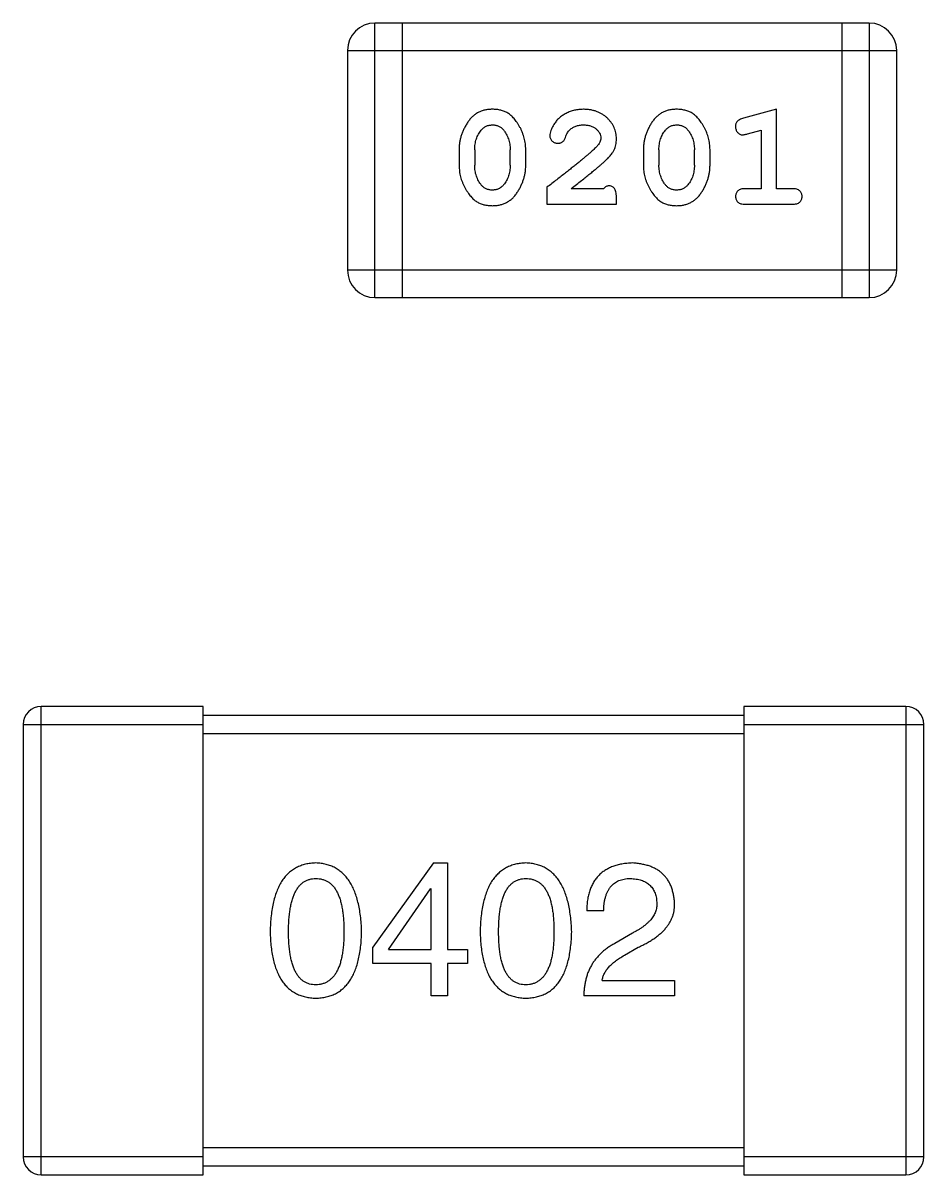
# Model space of a CAD drawing. Header units: millimetres. Extents: x 563 to 681, y 173 to 284.
# Drawn here: x 633.491 to 634.491, y 182.195 to 183.474 of the extents above; entities that cross this region are included whole.
import ezdxf

# ---------------------------------------------------------------- set-up
doc = ezdxf.new("R2010")
doc.units = ezdxf.units.MM
doc.header["$LTSCALE"] = 30.734
doc.layers.get('0').update_dxf_attribs({"linetype": 'CONTINUOUS'})

msp = doc.modelspace()

# ---------------------------------------------------------------- linework, layer by layer
at = {"linetype": 'Continuous'}
for p, q in [((633.8812, 183.1694), (633.8812, 183.4742)), ((634.4298, 183.4742), (633.8812, 183.4742)), ((633.9117, 183.1694), (633.9117, 183.4742)), ((634.3994, 183.4742), (634.3994, 183.1694)), ((634.4298, 183.4742), (634.4298, 183.1694)), ((633.8507, 183.4437), (633.8507, 183.1999)), ((633.8507, 183.4437), (634.4603, 183.4437)), ((634.4603, 183.1999), (634.4603, 183.4437)), ((634.327, 183.3784), (634.2904, 183.3685)), ((634.327, 183.2903), (634.327, 183.3784)), ((634.2947, 183.3511), (634.3097, 183.3553)), ((634.3097, 183.3553), (634.3097, 183.2903)), ((633.9746, 183.3338), (633.9746, 183.3161)), ((633.9919, 183.3335), (633.9919, 183.3163)), ((634.0312, 183.3163), (634.0312, 183.3335)), ((634.0485, 183.3161), (634.0485, 183.3338)), ((634.1791, 183.3338), (634.1791, 183.3161)), ((634.1964, 183.3335), (634.1964, 183.3163)), ((634.2357, 183.3163), (634.2357, 183.3335)), ((634.2531, 183.3161), (634.2531, 183.3338)), ((634.0721, 183.2919), (634.0721, 183.273)), ((634.1351, 183.2903), (634.0989, 183.2903)), ((634.3097, 183.2903), (634.2924, 183.2903)), ((634.3443, 183.2903), (634.327, 183.2903)), ((634.1492, 183.273), (634.1492, 183.2809)), ((634.0721, 183.273), (634.1492, 183.273)), ((634.2924, 183.273), (634.3443, 183.273)), ((634.4603, 183.1999), (633.8507, 183.1999)), ((633.8812, 183.1694), (634.4298, 183.1694)), ((633.5106, 182.1955), (633.5106, 182.7155)), ((633.6906, 182.7155), (633.5106, 182.7155)), ((633.6906, 182.1955), (633.6906, 182.7155)), ((634.2906, 182.7155), (634.2906, 182.1955)), ((634.4706, 182.7155), (634.2906, 182.7155)), ((634.4706, 182.7155), (634.4706, 182.1955)), ((634.2906, 182.7055), (633.6906, 182.7055)), ((633.4906, 182.6955), (633.4906, 182.2155)), ((633.4906, 182.6955), (633.6906, 182.6955)), ((634.2906, 182.6955), (634.4906, 182.6955)), ((634.4906, 182.2155), (634.4906, 182.6955)), ((633.6906, 182.6855), (634.2906, 182.6855)), ((633.9461, 182.5418), (633.8789, 182.4483)), ((633.9461, 182.5418), (633.9617, 182.5418)), ((633.9617, 182.5418), (633.9617, 182.4459)), ((633.8961, 182.4459), (633.9428, 182.5131)), ((633.9437, 182.5131), (633.9428, 182.5131)), ((633.9437, 182.4459), (633.9437, 182.5131)), ((634.135, 182.4885), (634.1162, 182.4885)), ((634.167, 182.4639), (634.1473, 182.4524)), ((633.8789, 182.4303), (633.8789, 182.4483)), ((633.8961, 182.4459), (633.9437, 182.4459)), ((633.9617, 182.4459), (633.9838, 182.4459)), ((633.9838, 182.4459), (633.9838, 182.4303)), ((634.158, 182.4393), (634.1735, 182.4483)), ((633.9437, 182.4303), (633.8789, 182.4303)), ((633.9437, 182.3942), (633.9437, 182.4303)), ((633.9617, 182.4303), (633.9617, 182.3942)), ((633.9838, 182.4303), (633.9617, 182.4303)), ((634.1334, 182.4114), (634.2137, 182.4114)), ((634.2137, 182.4114), (634.2137, 182.3942)), ((633.9617, 182.3942), (633.9437, 182.3942)), ((634.2137, 182.3942), (634.1129, 182.3942)), ((633.6906, 182.2155), (633.4906, 182.2155)), ((634.2906, 182.2255), (633.6906, 182.2255)), ((634.4906, 182.2155), (634.2906, 182.2155)), ((633.6906, 182.2055), (634.2906, 182.2055)), ((633.5106, 182.1955), (633.6906, 182.1955)), ((634.2906, 182.1955), (634.4706, 182.1955))]:
    msp.add_line(p, q, dxfattribs=at)
for centre, radius, start, end in [((633.8812, 183.4437), 0.0305, 90, 180), ((634.4298, 183.4437), 0.0305, 0, 90), ((633.8812, 183.1999), 0.0305, 180, 270), ((634.4298, 183.1999), 0.0305, 270, 0), ((633.5106, 182.6955), 0.02, 90, 180), ((634.4706, 182.6955), 0.02, 0, 90), ((633.5106, 182.2155), 0.02, 180, 270), ((634.4706, 182.2155), 0.02, 270, 0)]:
    msp.add_arc(centre, radius, start, end, dxfattribs=at)
for points, knots in [([(634.0114, 183.3784), (634.01, 183.3784), (634.0072, 183.3783), (634.0031, 183.3776), (633.9992, 183.3765), (633.9957, 183.3749), (633.9924, 183.3728), (633.9893, 183.3703), (633.9865, 183.3673), (633.9841, 183.364), (633.9819, 183.3604), (633.9799, 183.3567), (633.9783, 183.353), (633.9769, 183.3492), (633.9759, 183.3454), (633.9751, 183.3416), (633.9747, 183.3377), (633.9746, 183.3351), (633.9746, 183.3338)], [0, 0, 0, 0, 0.06692, 0.130834, 0.19258, 0.252759, 0.312631, 0.373411, 0.436359, 0.501894, 0.568244, 0.632472, 0.69556, 0.757163, 0.818592, 0.878885, 0.939235, 1, 1, 1, 1]), ([(634.0485, 183.3338), (634.0485, 183.3349), (634.0485, 183.337), (634.0482, 183.3402), (634.0477, 183.3433), (634.047, 183.3464), (634.0461, 183.3495), (634.0449, 183.3525), (634.0437, 183.3555), (634.0422, 183.3584), (634.0406, 183.3611), (634.0389, 183.3636), (634.0373, 183.366), (634.0356, 183.3681), (634.0339, 183.3699), (634.0322, 183.3716), (634.0304, 183.373), (634.0281, 183.3746), (634.0249, 183.3762), (634.0207, 183.3775), (634.0162, 183.3783), (634.013, 183.3784), (634.0114, 183.3784)], [0, 0, 0, 0, 0.049855, 0.099516, 0.148482, 0.19758, 0.246804, 0.296268, 0.346517, 0.397047, 0.446826, 0.49336, 0.537801, 0.579207, 0.617974, 0.654833, 0.689171, 0.722088, 0.786392, 0.853518, 0.924186, 1, 1, 1, 1]), ([(634.1125, 183.3784), (634.1108, 183.3784), (634.1075, 183.3782), (634.1026, 183.3774), (634.0978, 183.376), (634.0933, 183.374), (634.0892, 183.3715), (634.0855, 183.3687), (634.0824, 183.3654), (634.0799, 183.3618), (634.0779, 183.3583), (634.0764, 183.355), (634.0755, 183.3519), (634.0754, 183.35), (634.0753, 183.3491)], [0, 0, 0, 0, 0.098286, 0.193983, 0.289056, 0.384352, 0.477435, 0.566197, 0.652355, 0.737986, 0.818188, 0.887401, 0.94802, 1, 1, 1, 1]), ([(634.1492, 183.3456), (634.1492, 183.3468), (634.1491, 183.349), (634.1487, 183.3522), (634.1478, 183.3553), (634.1467, 183.3583), (634.1452, 183.3611), (634.1434, 183.3638), (634.1413, 183.3664), (634.139, 183.3689), (634.1363, 183.3711), (634.1335, 183.3731), (634.1304, 183.3747), (634.1272, 183.3761), (634.1238, 183.3771), (634.1202, 183.3779), (634.1164, 183.3783), (634.1139, 183.3784), (634.1125, 183.3784)], [0, 0, 0, 0, 0.060981, 0.120256, 0.178148, 0.236115, 0.293993, 0.352864, 0.413358, 0.476056, 0.539296, 0.602396, 0.665116, 0.728325, 0.792919, 0.859317, 0.928302, 1, 1, 1, 1]), ([(634.2159, 183.3784), (634.2145, 183.3784), (634.2117, 183.3783), (634.2076, 183.3776), (634.2037, 183.3765), (634.2002, 183.3749), (634.1969, 183.3728), (634.1938, 183.3703), (634.191, 183.3673), (634.1886, 183.364), (634.1864, 183.3604), (634.1844, 183.3567), (634.1828, 183.353), (634.1815, 183.3492), (634.1804, 183.3454), (634.1797, 183.3416), (634.1792, 183.3377), (634.1791, 183.3351), (634.1791, 183.3338)], [0, 0, 0, 0, 0.06692, 0.130834, 0.19258, 0.252759, 0.312631, 0.373411, 0.436359, 0.501894, 0.568244, 0.632472, 0.69556, 0.757163, 0.818592, 0.878885, 0.939235, 1, 1, 1, 1]), ([(634.2531, 183.3338), (634.253, 183.3349), (634.253, 183.337), (634.2527, 183.3402), (634.2522, 183.3433), (634.2515, 183.3464), (634.2506, 183.3495), (634.2495, 183.3525), (634.2482, 183.3555), (634.2467, 183.3584), (634.2451, 183.3611), (634.2434, 183.3636), (634.2418, 183.366), (634.2401, 183.3681), (634.2384, 183.3699), (634.2367, 183.3716), (634.235, 183.373), (634.2326, 183.3746), (634.2294, 183.3762), (634.2252, 183.3775), (634.2207, 183.3783), (634.2175, 183.3784), (634.2159, 183.3784)], [0, 0, 0, 0, 0.049855, 0.099516, 0.148482, 0.19758, 0.246804, 0.296268, 0.346517, 0.397047, 0.446826, 0.49336, 0.537801, 0.579207, 0.617974, 0.654833, 0.689171, 0.722088, 0.786392, 0.853518, 0.924186, 1, 1, 1, 1]), ([(634.2904, 183.3685), (634.2896, 183.3683), (634.288, 183.3678), (634.2859, 183.367), (634.2843, 183.366), (634.2831, 183.365), (634.2823, 183.3638), (634.2818, 183.3625), (634.2814, 183.361), (634.2814, 183.3599), (634.2814, 183.3594)], [0, 0, 0, 0, 0.187321, 0.344927, 0.475328, 0.579604, 0.674244, 0.773631, 0.882025, 1, 1, 1, 1]), ([(633.9919, 183.3335), (633.9919, 183.3346), (633.992, 183.3367), (633.9923, 183.3397), (633.9929, 183.3427), (633.9937, 183.3455), (633.9947, 183.3481), (633.996, 183.3507), (633.9974, 183.3531), (633.9986, 183.3546), (633.9992, 183.3553)], [0, 0, 0, 0, 0.135446, 0.266257, 0.393419, 0.517936, 0.639137, 0.758785, 0.879345, 1, 1, 1, 1]), ([(633.9992, 183.3553), (633.9996, 183.3558), (634.0004, 183.3567), (634.0017, 183.3578), (634.0031, 183.3589), (634.0046, 183.3597), (634.0062, 183.3603), (634.0079, 183.3608), (634.0097, 183.361), (634.0109, 183.3611), (634.0115, 183.3611)], [0, 0, 0, 0, 0.13042, 0.256046, 0.378133, 0.498725, 0.620452, 0.742761, 0.869406, 1, 1, 1, 1]), ([(634.0115, 183.3611), (634.0122, 183.3611), (634.0134, 183.3611), (634.0152, 183.3608), (634.0169, 183.3604), (634.0185, 183.3598), (634.0199, 183.3591), (634.0213, 183.3582), (634.0226, 183.3571), (634.0233, 183.3562), (634.0237, 183.3558)], [0, 0, 0, 0, 0.138115, 0.270177, 0.397547, 0.520057, 0.63869, 0.757499, 0.878226, 1, 1, 1, 1]), ([(634.0237, 183.3558), (634.0243, 183.355), (634.0255, 183.3534), (634.027, 183.3509), (634.0283, 183.3482), (634.0294, 183.3455), (634.0302, 183.3426), (634.0308, 183.3397), (634.0312, 183.3366), (634.0312, 183.3346), (634.0312, 183.3335)], [0, 0, 0, 0, 0.125331, 0.248948, 0.371201, 0.494032, 0.616811, 0.742104, 0.868849, 1, 1, 1, 1]), ([(634.0926, 183.3472), (634.0929, 183.3481), (634.0935, 183.3498), (634.0947, 183.3521), (634.096, 183.3541), (634.097, 183.3552), (634.0976, 183.3557)], [0, 0, 0, 0, 0.285518, 0.544185, 0.781367, 1, 1, 1, 1]), ([(634.0976, 183.3557), (634.0981, 183.3562), (634.0991, 183.357), (634.1007, 183.3581), (634.1024, 183.359), (634.1042, 183.3598), (634.1061, 183.3604), (634.1082, 183.3608), (634.1103, 183.3611), (634.1117, 183.3611), (634.1124, 183.3611)], [0, 0, 0, 0, 0.121873, 0.243139, 0.363336, 0.485133, 0.607572, 0.734701, 0.864814, 1, 1, 1, 1]), ([(634.1124, 183.3611), (634.1138, 183.3611), (634.1165, 183.361), (634.1203, 183.3601), (634.1237, 183.3588), (634.1266, 183.3568), (634.1289, 183.3546), (634.1307, 183.3521), (634.1317, 183.3494), (634.1318, 183.3475), (634.1319, 183.3466)], [0, 0, 0, 0, 0.156344, 0.299348, 0.4327, 0.561, 0.682299, 0.791883, 0.89611, 1, 1, 1, 1]), ([(634.1964, 183.3335), (634.1964, 183.3346), (634.1965, 183.3367), (634.1968, 183.3397), (634.1974, 183.3427), (634.1982, 183.3455), (634.1992, 183.3481), (634.2005, 183.3507), (634.2019, 183.3531), (634.2031, 183.3546), (634.2037, 183.3553)], [0, 0, 0, 0, 0.135446, 0.266257, 0.393419, 0.517936, 0.639137, 0.758785, 0.879345, 1, 1, 1, 1]), ([(634.2037, 183.3553), (634.2041, 183.3558), (634.2049, 183.3567), (634.2062, 183.3578), (634.2076, 183.3589), (634.2091, 183.3597), (634.2107, 183.3603), (634.2124, 183.3608), (634.2142, 183.361), (634.2154, 183.3611), (634.216, 183.3611)], [0, 0, 0, 0, 0.13042, 0.256046, 0.378133, 0.498725, 0.620452, 0.742761, 0.869406, 1, 1, 1, 1]), ([(634.216, 183.3611), (634.2167, 183.3611), (634.2179, 183.3611), (634.2197, 183.3608), (634.2214, 183.3604), (634.223, 183.3598), (634.2245, 183.3591), (634.2258, 183.3582), (634.2271, 183.3571), (634.2278, 183.3562), (634.2282, 183.3558)], [0, 0, 0, 0, 0.138115, 0.270177, 0.397547, 0.520057, 0.63869, 0.757499, 0.878226, 1, 1, 1, 1]), ([(634.2282, 183.3558), (634.2288, 183.355), (634.23, 183.3534), (634.2315, 183.3509), (634.2328, 183.3482), (634.2339, 183.3455), (634.2347, 183.3426), (634.2353, 183.3397), (634.2357, 183.3366), (634.2357, 183.3346), (634.2357, 183.3335)], [0, 0, 0, 0, 0.125331, 0.248948, 0.371201, 0.494032, 0.616811, 0.742104, 0.868849, 1, 1, 1, 1]), ([(634.2814, 183.3594), (634.2814, 183.3587), (634.2814, 183.3575), (634.2819, 183.3558), (634.2826, 183.3542), (634.2837, 183.3528), (634.2849, 183.3516), (634.2862, 183.3507), (634.2877, 183.3502), (634.2887, 183.3501), (634.2893, 183.3501)], [0, 0, 0, 0, 0.138815, 0.27042, 0.39836, 0.52875, 0.654955, 0.771147, 0.884581, 1, 1, 1, 1]), ([(634.0753, 183.3491), (634.0753, 183.3485), (634.0754, 183.3475), (634.0759, 183.3459), (634.0767, 183.3445), (634.0779, 183.3431), (634.0792, 183.342), (634.0807, 183.3413), (634.0824, 183.3407), (634.0835, 183.3407), (634.0841, 183.3407)], [0, 0, 0, 0, 0.120856, 0.239483, 0.360995, 0.490166, 0.620982, 0.746416, 0.870253, 1, 1, 1, 1]), ([(634.0841, 183.3407), (634.0846, 183.3407), (634.0856, 183.3407), (634.0869, 183.341), (634.0882, 183.3415), (634.0893, 183.3421), (634.0903, 183.343), (634.0912, 183.3442), (634.092, 183.3456), (634.0924, 183.3467), (634.0926, 183.3472)], [0, 0, 0, 0, 0.127347, 0.246131, 0.359406, 0.470543, 0.586092, 0.711469, 0.847022, 1, 1, 1, 1]), ([(634.1319, 183.3466), (634.1319, 183.3458), (634.1317, 183.3442), (634.1308, 183.3417), (634.1292, 183.3392), (634.1279, 183.3377), (634.1271, 183.3369)], [0, 0, 0, 0, 0.212836, 0.442809, 0.70317, 1, 1, 1, 1]), ([(634.1325, 183.3174), (634.1333, 183.3181), (634.135, 183.3196), (634.1374, 183.3218), (634.1395, 183.3239), (634.1414, 183.3259), (634.143, 183.3278), (634.1443, 183.3296), (634.1455, 183.3312), (634.1466, 183.3333), (634.1477, 183.3358), (634.1486, 183.339), (634.1491, 183.3423), (634.1492, 183.3445), (634.1492, 183.3456)], [0, 0, 0, 0, 0.103002, 0.197728, 0.285279, 0.365235, 0.437224, 0.502446, 0.560545, 0.611446, 0.707576, 0.80349, 0.900532, 1, 1, 1, 1]), ([(634.2893, 183.3501), (634.2896, 183.3501), (634.2904, 183.3502), (634.2916, 183.3504), (634.2931, 183.3507), (634.2941, 183.351), (634.2947, 183.3511)], [0, 0, 0, 0, 0.183151, 0.413144, 0.682305, 1, 1, 1, 1]), ([(634.1271, 183.3369), (634.1267, 183.3364), (634.1258, 183.3354), (634.1241, 183.3339), (634.1223, 183.3321), (634.1201, 183.3302), (634.1176, 183.3281), (634.1149, 183.3258), (634.1119, 183.3233), (634.1086, 183.3205), (634.105, 183.3176), (634.1011, 183.3145), (634.097, 183.3112), (634.0926, 183.3077), (634.0879, 183.3041), (634.0829, 183.3002), (634.0776, 183.2961), (634.074, 183.2933), (634.0721, 183.2919)], [0, 0, 0, 0, 0.026647, 0.057942, 0.094152, 0.134806, 0.180631, 0.231142, 0.286385, 0.346321, 0.411439, 0.481035, 0.555329, 0.634592, 0.718826, 0.807759, 0.901393, 1, 1, 1, 1]), ([(633.9746, 183.3161), (633.9746, 183.315), (633.9747, 183.3129), (633.975, 183.3097), (633.9754, 183.3065), (633.9761, 183.3035), (633.977, 183.3004), (633.9782, 183.2974), (633.9794, 183.2944), (633.9809, 183.2916), (633.9825, 183.2888), (633.9841, 183.2863), (633.9857, 183.284), (633.9874, 183.2819), (633.9891, 183.28), (633.9908, 183.2783), (633.9925, 183.2769), (633.9949, 183.2753), (633.9981, 183.2737), (634.0022, 183.2724), (634.0068, 183.2716), (634.01, 183.2715), (634.0116, 183.2714)], [0, 0, 0, 0, 0.049886, 0.09882, 0.148132, 0.19689, 0.246038, 0.295176, 0.345305, 0.395692, 0.445312, 0.491875, 0.535813, 0.577009, 0.616081, 0.652689, 0.687585, 0.720206, 0.785062, 0.85223, 0.923759, 1, 1, 1, 1]), ([(633.9995, 183.294), (633.9989, 183.2948), (633.9977, 183.2964), (633.9962, 183.2989), (633.9948, 183.3016), (633.9938, 183.3043), (633.9929, 183.3072), (633.9923, 183.3101), (633.992, 183.3132), (633.9919, 183.3153), (633.9919, 183.3163)], [0, 0, 0, 0, 0.124927, 0.248361, 0.370889, 0.492583, 0.61616, 0.741472, 0.869044, 1, 1, 1, 1]), ([(634.0116, 183.2714), (634.0131, 183.2715), (634.0159, 183.2715), (634.02, 183.2723), (634.0238, 183.2734), (634.0274, 183.275), (634.0307, 183.277), (634.0338, 183.2795), (634.0366, 183.2825), (634.039, 183.2859), (634.0412, 183.2894), (634.0432, 183.2931), (634.0448, 183.2968), (634.0462, 183.3006), (634.0472, 183.3044), (634.048, 183.3083), (634.0485, 183.3121), (634.0485, 183.3147), (634.0485, 183.3161)], [0, 0, 0, 0, 0.067217, 0.131051, 0.19272, 0.252824, 0.312745, 0.373449, 0.436041, 0.501494, 0.567761, 0.632087, 0.695096, 0.757109, 0.817993, 0.878657, 0.939311, 1, 1, 1, 1]), ([(634.0312, 183.3163), (634.0312, 183.3153), (634.0312, 183.3132), (634.0308, 183.3101), (634.0303, 183.3072), (634.0294, 183.3044), (634.0285, 183.3017), (634.0272, 183.2992), (634.0257, 183.2968), (634.0246, 183.2953), (634.024, 183.2945)], [0, 0, 0, 0, 0.135449, 0.266263, 0.393429, 0.516942, 0.639128, 0.758779, 0.879341, 1, 1, 1, 1]), ([(634.0989, 183.2903), (634.1009, 183.2919), (634.1047, 183.2949), (634.1102, 183.2992), (634.1152, 183.3031), (634.1196, 183.3067), (634.1236, 183.3099), (634.127, 183.3127), (634.1299, 183.3151), (634.1317, 183.3167), (634.1325, 183.3174)], [0, 0, 0, 0, 0.176662, 0.337826, 0.484741, 0.617764, 0.73494, 0.837793, 0.926412, 1, 1, 1, 1]), ([(634.1791, 183.3161), (634.1791, 183.315), (634.1792, 183.3129), (634.1795, 183.3097), (634.18, 183.3065), (634.1807, 183.3035), (634.1815, 183.3004), (634.1827, 183.2974), (634.1839, 183.2944), (634.1854, 183.2916), (634.187, 183.2888), (634.1886, 183.2863), (634.1902, 183.284), (634.1919, 183.2819), (634.1936, 183.28), (634.1953, 183.2783), (634.197, 183.2769), (634.1994, 183.2753), (634.2026, 183.2737), (634.2068, 183.2724), (634.2113, 183.2716), (634.2145, 183.2715), (634.2162, 183.2714)], [0, 0, 0, 0, 0.049886, 0.09882, 0.148132, 0.19689, 0.246038, 0.295176, 0.345305, 0.395692, 0.445312, 0.491875, 0.535813, 0.577009, 0.616081, 0.652689, 0.687585, 0.720206, 0.785062, 0.85223, 0.923759, 1, 1, 1, 1]), ([(634.2041, 183.294), (634.2034, 183.2948), (634.2022, 183.2964), (634.2007, 183.2989), (634.1993, 183.3016), (634.1983, 183.3043), (634.1975, 183.3072), (634.1968, 183.3101), (634.1965, 183.3132), (634.1964, 183.3153), (634.1964, 183.3163)], [0, 0, 0, 0, 0.124927, 0.248361, 0.370889, 0.492583, 0.61616, 0.741472, 0.869044, 1, 1, 1, 1]), ([(634.2162, 183.2714), (634.2176, 183.2715), (634.2204, 183.2715), (634.2245, 183.2723), (634.2283, 183.2734), (634.2319, 183.275), (634.2352, 183.277), (634.2383, 183.2795), (634.2411, 183.2825), (634.2435, 183.2859), (634.2457, 183.2894), (634.2477, 183.2931), (634.2493, 183.2968), (634.2507, 183.3006), (634.2517, 183.3044), (634.2525, 183.3083), (634.253, 183.3121), (634.253, 183.3147), (634.2531, 183.3161)], [0, 0, 0, 0, 0.067217, 0.131051, 0.19272, 0.252824, 0.312745, 0.373449, 0.436041, 0.501494, 0.567761, 0.632087, 0.695096, 0.757109, 0.817993, 0.878657, 0.939311, 1, 1, 1, 1]), ([(634.2357, 183.3163), (634.2357, 183.3153), (634.2357, 183.3132), (634.2353, 183.3101), (634.2348, 183.3072), (634.234, 183.3044), (634.233, 183.3017), (634.2317, 183.2992), (634.2302, 183.2968), (634.2291, 183.2953), (634.2285, 183.2945)], [0, 0, 0, 0, 0.135449, 0.266263, 0.393429, 0.516942, 0.639128, 0.758779, 0.879341, 1, 1, 1, 1]), ([(634.0117, 183.2887), (634.0111, 183.2888), (634.0098, 183.2888), (634.008, 183.289), (634.0063, 183.2894), (634.0047, 183.29), (634.0032, 183.2908), (634.0019, 183.2917), (634.0006, 183.2928), (633.9999, 183.2936), (633.9995, 183.294)], [0, 0, 0, 0, 0.139844, 0.271849, 0.399162, 0.521619, 0.6402, 0.758957, 0.87828, 1, 1, 1, 1]), ([(634.024, 183.2945), (634.0236, 183.2941), (634.0228, 183.2932), (634.0215, 183.292), (634.02, 183.291), (634.0185, 183.2902), (634.0169, 183.2895), (634.0153, 183.2891), (634.0135, 183.2888), (634.0123, 183.2888), (634.0117, 183.2887)], [0, 0, 0, 0, 0.129853, 0.25607, 0.380154, 0.49978, 0.62208, 0.743277, 0.868791, 1, 1, 1, 1]), ([(634.1406, 183.2935), (634.1401, 183.2934), (634.1392, 183.2933), (634.1378, 183.2927), (634.1364, 183.2917), (634.1355, 183.2908), (634.1351, 183.2903)], [0, 0, 0, 0, 0.20611, 0.432681, 0.695597, 1, 1, 1, 1]), ([(634.1492, 183.2809), (634.1492, 183.2819), (634.1492, 183.2839), (634.1487, 183.2866), (634.1481, 183.2889), (634.147, 183.2906), (634.1457, 183.2919), (634.1441, 183.2928), (634.1424, 183.2934), (634.1412, 183.2934), (634.1406, 183.2935)], [0, 0, 0, 0, 0.1844, 0.34094, 0.473574, 0.586824, 0.690029, 0.789175, 0.890445, 1, 1, 1, 1]), ([(634.2162, 183.2887), (634.2156, 183.2888), (634.2143, 183.2888), (634.2125, 183.289), (634.2108, 183.2894), (634.2092, 183.29), (634.2078, 183.2908), (634.2064, 183.2917), (634.2052, 183.2928), (634.2044, 183.2936), (634.2041, 183.294)], [0, 0, 0, 0, 0.139844, 0.271849, 0.399162, 0.521619, 0.6402, 0.758957, 0.87828, 1, 1, 1, 1]), ([(634.2285, 183.2945), (634.2281, 183.2941), (634.2273, 183.2932), (634.226, 183.292), (634.2245, 183.291), (634.223, 183.2902), (634.2215, 183.2895), (634.2198, 183.2891), (634.218, 183.2888), (634.2168, 183.2888), (634.2162, 183.2887)], [0, 0, 0, 0, 0.129853, 0.25607, 0.380154, 0.49978, 0.62208, 0.743277, 0.868791, 1, 1, 1, 1]), ([(634.2924, 183.2903), (634.2915, 183.2903), (634.2898, 183.2903), (634.2875, 183.2898), (634.2855, 183.289), (634.2839, 183.288), (634.2828, 183.2866), (634.282, 183.2851), (634.2815, 183.2835), (634.2814, 183.2823), (634.2814, 183.2817)], [0, 0, 0, 0, 0.169102, 0.317658, 0.446239, 0.563118, 0.671828, 0.776546, 0.884858, 1, 1, 1, 1]), ([(634.3553, 183.2817), (634.3553, 183.2823), (634.3552, 183.2835), (634.3547, 183.2851), (634.3539, 183.2866), (634.3527, 183.288), (634.3512, 183.289), (634.3492, 183.2898), (634.3469, 183.2903), (634.3452, 183.2903), (634.3443, 183.2903)], [0, 0, 0, 0, 0.11517, 0.223509, 0.328254, 0.438012, 0.553651, 0.682263, 0.830856, 1, 1, 1, 1]), ([(634.2814, 183.2817), (634.2814, 183.2811), (634.2815, 183.2799), (634.282, 183.2782), (634.2828, 183.2767), (634.284, 183.2753), (634.2855, 183.2743), (634.2875, 183.2735), (634.2898, 183.2731), (634.2915, 183.273), (634.2924, 183.273)], [0, 0, 0, 0, 0.115051, 0.223278, 0.329269, 0.437893, 0.554681, 0.682591, 0.83103, 1, 1, 1, 1]), ([(634.3443, 183.273), (634.3452, 183.273), (634.3469, 183.2731), (634.3492, 183.2735), (634.3512, 183.2743), (634.3527, 183.2754), (634.3539, 183.2767), (634.3547, 183.2782), (634.3552, 183.2799), (634.3553, 183.2811), (634.3553, 183.2817)], [0, 0, 0, 0, 0.169012, 0.317488, 0.445429, 0.560977, 0.67065, 0.776666, 0.88492, 1, 1, 1, 1]), ([(633.8156, 182.5418), (633.8136, 182.5417), (633.8097, 182.5415), (633.8041, 182.5405), (633.7989, 182.5389), (633.794, 182.5368), (633.7894, 182.534), (633.7853, 182.5307), (633.7815, 182.5268), (633.7782, 182.5223), (633.7752, 182.5172), (633.7726, 182.5115), (633.7703, 182.5053), (633.7685, 182.4984), (633.767, 182.491), (633.7659, 182.483), (633.7651, 182.4745), (633.7649, 182.4686), (633.7648, 182.4655)], [0, 0, 0, 0, 0.057911, 0.113262, 0.165956, 0.217443, 0.268511, 0.319665, 0.372, 0.426129, 0.483365, 0.543779, 0.607756, 0.676562, 0.749704, 0.827713, 0.911177, 1, 1, 1, 1]), ([(633.8664, 182.4655), (633.8663, 182.4685), (633.866, 182.4744), (633.8652, 182.4829), (633.864, 182.4908), (633.8624, 182.4981), (633.8605, 182.5049), (633.8583, 182.5111), (633.8556, 182.5168), (633.8526, 182.5219), (633.8493, 182.5264), (633.8455, 182.5303), (633.8414, 182.5337), (633.837, 182.5365), (633.8321, 182.5387), (633.8269, 182.5403), (633.8214, 182.5414), (633.8176, 182.5416), (633.8156, 182.5418)], [0, 0, 0, 0, 0.088475, 0.171606, 0.249595, 0.322626, 0.391327, 0.455765, 0.516374, 0.573675, 0.628522, 0.681161, 0.732559, 0.783563, 0.83504, 0.887639, 0.942585, 1, 1, 1, 1]), ([(634.0488, 182.5418), (634.0468, 182.5417), (634.0429, 182.5415), (634.0373, 182.5405), (634.032, 182.5389), (634.0271, 182.5368), (634.0226, 182.534), (634.0185, 182.5307), (634.0147, 182.5268), (634.0113, 182.5223), (634.0083, 182.5172), (634.0057, 182.5115), (634.0035, 182.5053), (634.0016, 182.4984), (634.0001, 182.491), (633.999, 182.483), (633.9982, 182.4745), (633.998, 182.4686), (633.9979, 182.4655)], [0, 0, 0, 0, 0.057911, 0.113262, 0.165956, 0.217443, 0.268511, 0.319665, 0.372, 0.426129, 0.483365, 0.543779, 0.607756, 0.676562, 0.749704, 0.827713, 0.911177, 1, 1, 1, 1]), ([(634.0996, 182.4655), (634.0995, 182.4685), (634.0992, 182.4744), (634.0983, 182.4829), (634.0971, 182.4908), (634.0956, 182.4981), (634.0937, 182.5049), (634.0914, 182.5111), (634.0888, 182.5168), (634.0858, 182.5219), (634.0824, 182.5264), (634.0787, 182.5303), (634.0746, 182.5337), (634.0701, 182.5365), (634.0653, 182.5387), (634.0601, 182.5403), (634.0546, 182.5414), (634.0507, 182.5416), (634.0488, 182.5418)], [0, 0, 0, 0, 0.088475, 0.171606, 0.249595, 0.322626, 0.391327, 0.455765, 0.516374, 0.573675, 0.628522, 0.681161, 0.732559, 0.783563, 0.83504, 0.887639, 0.942585, 1, 1, 1, 1]), ([(634.167, 182.5418), (634.165, 182.5417), (634.161, 182.5415), (634.1553, 182.5407), (634.15, 182.5395), (634.1451, 182.5379), (634.1406, 182.5359), (634.1364, 182.5336), (634.1326, 182.5308), (634.1292, 182.5277), (634.1262, 182.5241), (634.1236, 182.5202), (634.1214, 182.5158), (634.1195, 182.5111), (634.1181, 182.506), (634.117, 182.5005), (634.1164, 182.4946), (634.1162, 182.4906), (634.1162, 182.4885)], [0, 0, 0, 0, 0.07282, 0.141057, 0.2062, 0.267672, 0.326735, 0.383519, 0.439188, 0.494454, 0.549628, 0.605958, 0.66397, 0.72402, 0.787502, 0.854127, 0.925065, 1, 1, 1, 1]), ([(634.2137, 182.4975), (634.2136, 182.4992), (634.2133, 182.5025), (634.2125, 182.5073), (634.2114, 182.5117), (634.2099, 182.5159), (634.2082, 182.5198), (634.2061, 182.5233), (634.2036, 182.5266), (634.2008, 182.5295), (634.1977, 182.5321), (634.1943, 182.5345), (634.1905, 182.5365), (634.1865, 182.5382), (634.182, 182.5395), (634.1773, 182.5406), (634.1723, 182.5414), (634.1688, 182.5416), (634.167, 182.5418)], [0, 0, 0, 0, 0.070688, 0.137741, 0.201612, 0.262778, 0.321223, 0.378455, 0.434411, 0.490146, 0.546362, 0.603392, 0.662208, 0.723401, 0.787372, 0.85442, 0.925153, 1, 1, 1, 1]), ([(633.7853, 182.4655), (633.7853, 182.4679), (633.7853, 182.4725), (633.7857, 182.4792), (633.7863, 182.4855), (633.7871, 182.4912), (633.7882, 182.4965), (633.7894, 182.5014), (633.791, 182.5058), (633.7928, 182.5097), (633.7948, 182.5132), (633.797, 182.5163), (633.7995, 182.5188), (633.8023, 182.5209), (633.8053, 182.5226), (633.8085, 182.5237), (633.812, 182.5244), (633.8144, 182.5245), (633.8156, 182.5245)], [0, 0, 0, 0, 0.096452, 0.187278, 0.271765, 0.350519, 0.423437, 0.491321, 0.554011, 0.612224, 0.666281, 0.717003, 0.764884, 0.811423, 0.856783, 0.902993, 0.950236, 1, 1, 1, 1]), ([(633.8156, 182.5245), (633.8169, 182.5245), (633.8193, 182.5244), (633.8229, 182.5237), (633.8262, 182.5226), (633.8293, 182.5209), (633.8321, 182.5188), (633.8347, 182.5163), (633.837, 182.5132), (633.8391, 182.5097), (633.8409, 182.5058), (633.8425, 182.5014), (633.8438, 182.4965), (633.8449, 182.4912), (633.8457, 182.4855), (633.8463, 182.4792), (633.8467, 182.4725), (633.8467, 182.4679), (633.8468, 182.4655)], [0, 0, 0, 0, 0.050604, 0.098688, 0.145699, 0.191791, 0.238625, 0.286717, 0.337546, 0.391814, 0.449755, 0.512106, 0.579685, 0.652048, 0.730262, 0.814146, 0.904281, 1, 1, 1, 1]), ([(634.0184, 182.4655), (634.0185, 182.4679), (634.0185, 182.4725), (634.0189, 182.4792), (634.0194, 182.4855), (634.0202, 182.4912), (634.0214, 182.4965), (634.0226, 182.5014), (634.0241, 182.5058), (634.0259, 182.5097), (634.0279, 182.5132), (634.0302, 182.5163), (634.0327, 182.5188), (634.0354, 182.5209), (634.0384, 182.5226), (634.0417, 182.5237), (634.0451, 182.5244), (634.0475, 182.5245), (634.0488, 182.5245)], [0, 0, 0, 0, 0.096452, 0.187278, 0.271765, 0.350519, 0.423437, 0.491321, 0.554011, 0.612224, 0.666281, 0.717003, 0.764884, 0.811423, 0.856783, 0.902993, 0.950236, 1, 1, 1, 1]), ([(634.0488, 182.5245), (634.05, 182.5245), (634.0525, 182.5244), (634.056, 182.5237), (634.0594, 182.5226), (634.0625, 182.5209), (634.0653, 182.5188), (634.0679, 182.5163), (634.0701, 182.5132), (634.0723, 182.5097), (634.0741, 182.5058), (634.0756, 182.5014), (634.077, 182.4965), (634.078, 182.4912), (634.0789, 182.4855), (634.0795, 182.4792), (634.0798, 182.4725), (634.0799, 182.4679), (634.0799, 182.4655)], [0, 0, 0, 0, 0.050604, 0.098688, 0.145699, 0.191791, 0.238625, 0.286717, 0.337546, 0.391814, 0.449755, 0.512106, 0.579685, 0.652048, 0.730262, 0.814146, 0.904281, 1, 1, 1, 1]), ([(634.135, 182.4885), (634.1351, 182.4899), (634.1352, 182.4928), (634.1356, 182.4968), (634.1362, 182.5007), (634.1371, 182.5042), (634.1382, 182.5074), (634.1395, 182.5104), (634.141, 182.5131), (634.1428, 182.5155), (634.1447, 182.5177), (634.1469, 182.5195), (634.1493, 182.5211), (634.1519, 182.5224), (634.1548, 182.5233), (634.1578, 182.524), (634.1611, 182.5245), (634.1634, 182.5245), (634.1645, 182.5245)], [0, 0, 0, 0, 0.082594, 0.15978, 0.232961, 0.301462, 0.365595, 0.426678, 0.484662, 0.540809, 0.595146, 0.648401, 0.702272, 0.757102, 0.813447, 0.872233, 0.934055, 1, 1, 1, 1]), ([(634.1645, 182.5245), (634.1656, 182.5245), (634.1678, 182.5244), (634.171, 182.524), (634.174, 182.5234), (634.1768, 182.5227), (634.1793, 182.5217), (634.1817, 182.5205), (634.1839, 182.5191), (634.1859, 182.5176), (634.1876, 182.5158), (634.1892, 182.5139), (634.1905, 182.5118), (634.1916, 182.5095), (634.1925, 182.5069), (634.1933, 182.5042), (634.1938, 182.5013), (634.1939, 182.4993), (634.194, 182.4983)], [0, 0, 0, 0, 0.076112, 0.148436, 0.216883, 0.281466, 0.34298, 0.402356, 0.459881, 0.51546, 0.571111, 0.62658, 0.683162, 0.741007, 0.801404, 0.863825, 0.930544, 1, 1, 1, 1]), ([(634.194, 182.4983), (634.1941, 182.4975), (634.1942, 182.4959), (634.194, 182.4935), (634.1936, 182.4911), (634.193, 182.4888), (634.1921, 182.4865), (634.191, 182.4842), (634.1897, 182.482), (634.1881, 182.4798), (634.1863, 182.4777), (634.1842, 182.4756), (634.1819, 182.4735), (634.1794, 182.4715), (634.1766, 182.4695), (634.1736, 182.4676), (634.1704, 182.4657), (634.1681, 182.4645), (634.167, 182.4639)], [0, 0, 0, 0, 0.052237, 0.103888, 0.155485, 0.207395, 0.259864, 0.31356, 0.369176, 0.4266, 0.486836, 0.550048, 0.61567, 0.685271, 0.75824, 0.834614, 0.915635, 1, 1, 1, 1]), ([(634.1735, 182.4483), (634.1752, 182.4491), (634.1785, 182.4506), (634.1833, 182.4531), (634.1876, 182.4557), (634.1917, 182.4584), (634.1954, 182.4611), (634.1988, 182.464), (634.2018, 182.4669), (634.2045, 182.47), (634.2068, 182.4731), (634.2088, 182.4763), (634.2105, 182.4796), (634.2119, 182.483), (634.2128, 182.4865), (634.2135, 182.4901), (634.2138, 182.4938), (634.2137, 182.4962), (634.2137, 182.4975)], [0, 0, 0, 0, 0.082731, 0.161257, 0.236138, 0.307554, 0.375712, 0.440848, 0.502916, 0.562567, 0.619798, 0.675716, 0.73039, 0.78386, 0.837315, 0.890547, 0.944917, 1, 1, 1, 1]), ([(633.7648, 182.4655), (633.7649, 182.4626), (633.7651, 182.4569), (633.7659, 182.4486), (633.767, 182.4408), (633.7685, 182.4337), (633.7703, 182.4271), (633.7726, 182.421), (633.7752, 182.4155), (633.7782, 182.4106), (633.7815, 182.4062), (633.7853, 182.4024), (633.7894, 182.3992), (633.794, 182.3966), (633.7989, 182.3945), (633.8041, 182.393), (633.8097, 182.392), (633.8136, 182.3918), (633.8156, 182.3918)], [0, 0, 0, 0, 0.087693, 0.170223, 0.247496, 0.319826, 0.387768, 0.451403, 0.511459, 0.568358, 0.622671, 0.675251, 0.726739, 0.778422, 0.830759, 0.884394, 0.940865, 1, 1, 1, 1]), ([(633.8156, 182.4065), (633.8144, 182.4066), (633.812, 182.4067), (633.8085, 182.4073), (633.8053, 182.4085), (633.8023, 182.4102), (633.7995, 182.4122), (633.797, 182.4148), (633.7948, 182.4178), (633.7928, 182.4213), (633.791, 182.4253), (633.7894, 182.4296), (633.7882, 182.4345), (633.7871, 182.4398), (633.7863, 182.4456), (633.7857, 182.4518), (633.7853, 182.4585), (633.7853, 182.4631), (633.7853, 182.4655)], [0, 0, 0, 0, 0.049766, 0.097012, 0.143225, 0.188786, 0.235079, 0.282962, 0.333687, 0.387747, 0.445963, 0.508657, 0.576545, 0.649868, 0.72822, 0.812712, 0.903543, 1, 1, 1, 1]), ([(633.8156, 182.3918), (633.8176, 182.3918), (633.8215, 182.392), (633.8271, 182.393), (633.8324, 182.3945), (633.8373, 182.3966), (633.8418, 182.3992), (633.8459, 182.4024), (633.8497, 182.4062), (633.8531, 182.4106), (633.856, 182.4155), (633.8586, 182.421), (633.8609, 182.4271), (633.8627, 182.4337), (633.8643, 182.4408), (633.8654, 182.4486), (633.8661, 182.4569), (633.8663, 182.4626), (633.8664, 182.4655)], [0, 0, 0, 0, 0.059134, 0.115603, 0.169236, 0.221572, 0.273254, 0.32474, 0.377319, 0.431815, 0.488555, 0.548609, 0.612242, 0.680182, 0.75251, 0.829782, 0.91231, 1, 1, 1, 1]), ([(633.8468, 182.4655), (633.8467, 182.4632), (633.8467, 182.4586), (633.8463, 182.452), (633.8457, 182.4459), (633.8449, 182.4401), (633.8438, 182.4349), (633.8425, 182.43), (633.8409, 182.4257), (633.8391, 182.4217), (633.837, 182.4182), (633.8347, 182.4152), (633.8321, 182.4126), (633.8293, 182.4105), (633.8262, 182.4088), (633.8229, 182.4075), (633.8193, 182.4067), (633.8169, 182.4066), (633.8156, 182.4065)], [0, 0, 0, 0, 0.094834, 0.184067, 0.267029, 0.344713, 0.417334, 0.484367, 0.546941, 0.604717, 0.65953, 0.710539, 0.759381, 0.806382, 0.853027, 0.900623, 0.949121, 1, 1, 1, 1]), ([(633.9979, 182.4655), (633.998, 182.4626), (633.9982, 182.4569), (633.999, 182.4486), (634.0001, 182.4408), (634.0016, 182.4337), (634.0035, 182.4271), (634.0057, 182.421), (634.0083, 182.4155), (634.0114, 182.4106), (634.0147, 182.4062), (634.0185, 182.4024), (634.0226, 182.3992), (634.0271, 182.3966), (634.032, 182.3945), (634.0373, 182.393), (634.0429, 182.392), (634.0468, 182.3918), (634.0488, 182.3918)], [0, 0, 0, 0, 0.087693, 0.170223, 0.247496, 0.319826, 0.387768, 0.451403, 0.511459, 0.568358, 0.622671, 0.675251, 0.726739, 0.778422, 0.830759, 0.884394, 0.940865, 1, 1, 1, 1]), ([(634.0488, 182.4065), (634.0475, 182.4066), (634.0451, 182.4067), (634.0417, 182.4073), (634.0384, 182.4085), (634.0354, 182.4102), (634.0327, 182.4122), (634.0302, 182.4148), (634.0279, 182.4178), (634.0259, 182.4213), (634.0241, 182.4253), (634.0226, 182.4296), (634.0213, 182.4345), (634.0202, 182.4398), (634.0194, 182.4456), (634.0189, 182.4518), (634.0185, 182.4585), (634.0185, 182.4631), (634.0184, 182.4655)], [0, 0, 0, 0, 0.049766, 0.097012, 0.143225, 0.188786, 0.235079, 0.282962, 0.333687, 0.387747, 0.445963, 0.508657, 0.576545, 0.649868, 0.72822, 0.812712, 0.903543, 1, 1, 1, 1]), ([(634.0799, 182.4655), (634.0799, 182.4632), (634.0798, 182.4586), (634.0795, 182.452), (634.0789, 182.4459), (634.078, 182.4401), (634.077, 182.4349), (634.0756, 182.43), (634.0741, 182.4257), (634.0722, 182.4217), (634.0702, 182.4182), (634.0678, 182.4152), (634.0653, 182.4126), (634.0624, 182.4105), (634.0594, 182.4088), (634.0561, 182.4075), (634.0525, 182.4067), (634.05, 182.4066), (634.0488, 182.4065)], [0, 0, 0, 0, 0.094834, 0.184067, 0.267029, 0.344713, 0.417334, 0.484367, 0.546941, 0.604717, 0.65953, 0.710539, 0.759381, 0.806382, 0.853027, 0.900623, 0.949121, 1, 1, 1, 1]), ([(634.0488, 182.3918), (634.0508, 182.3918), (634.0546, 182.392), (634.0603, 182.393), (634.0655, 182.3945), (634.0704, 182.3966), (634.0749, 182.3992), (634.0791, 182.4024), (634.0828, 182.4062), (634.0862, 182.4106), (634.0892, 182.4155), (634.0918, 182.421), (634.094, 182.4271), (634.0959, 182.4337), (634.0974, 182.4408), (634.0985, 182.4486), (634.0993, 182.4569), (634.0995, 182.4626), (634.0996, 182.4655)], [0, 0, 0, 0, 0.059134, 0.115603, 0.169236, 0.221572, 0.273254, 0.32474, 0.377319, 0.431815, 0.488555, 0.548609, 0.612242, 0.680182, 0.75251, 0.829782, 0.91231, 1, 1, 1, 1]), ([(634.1473, 182.4524), (634.1459, 182.4516), (634.1432, 182.4501), (634.1394, 182.4476), (634.1358, 182.4449), (634.1326, 182.442), (634.1295, 182.439), (634.1267, 182.4358), (634.1241, 182.4324), (634.1219, 182.4289), (634.1198, 182.4251), (634.118, 182.4212), (634.1165, 182.4172), (634.1153, 182.4129), (634.1143, 182.4085), (634.1136, 182.4039), (634.1131, 182.3991), (634.1129, 182.3959), (634.1129, 182.3942)], [0, 0, 0, 0, 0.065828, 0.130094, 0.192451, 0.254037, 0.313974, 0.373757, 0.433048, 0.492243, 0.551902, 0.611758, 0.672678, 0.734814, 0.798569, 0.863693, 0.930488, 1, 1, 1, 1]), ([(634.1334, 182.4114), (634.1336, 182.4127), (634.1342, 182.4153), (634.1358, 182.4191), (634.1379, 182.4228), (634.1408, 182.4263), (634.1442, 182.4298), (634.1482, 182.4331), (634.1528, 182.4363), (634.1562, 182.4383), (634.158, 182.4393)], [0, 0, 0, 0, 0.103034, 0.208166, 0.318255, 0.434664, 0.559728, 0.695394, 0.841708, 1, 1, 1, 1])]:
    msp.add_open_spline(points, degree=3, knots=knots, dxfattribs=at)

doc.saveas('drawing.dxf')
